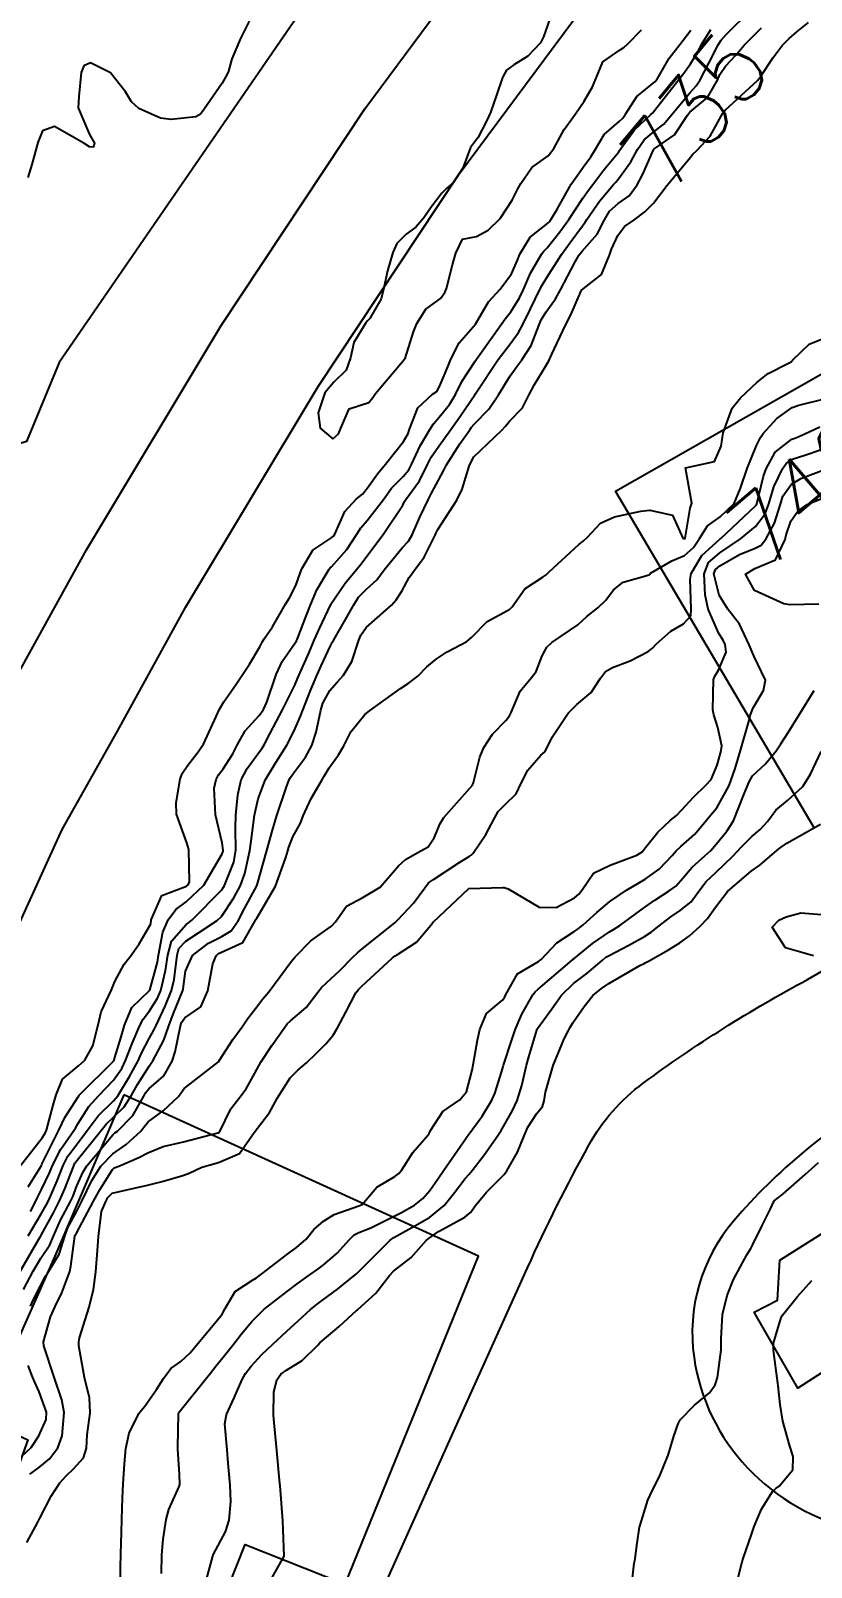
# Model space of a CAD drawing. Header units: metres. Extents: x 307586 to 320046, y 7427249 to 7434250.
# Drawn here: x 315262.4 to 315306.7, y 7432076.4 to 7432163.5 of the extents above; entities that cross this region are included whole.
import ezdxf
from ezdxf.enums import TextEntityAlignment as Align

# ---------------------------------------------------------------- set-up
doc = ezdxf.new("R2010")
doc.units = ezdxf.units.M
doc.header["$MEASUREMENT"] = 0
for name, color, linetype in [('Cotas', 45, 'Continuous'), ('Curvas de Nivel 1m', 11, 'Continuous'), ('Curvas de Nivel 5m', 15, 'Continuous'), ('Divisa', 42, 'FENCELINE2'), ('Edificações', 30, 'Continuous'), ('Vias Primárias', 230, 'Continuous')]:
    doc.layers.add(name, color=color, linetype=linetype)
doc.styles.add('Style-STANDARD', font='STANDARD.shx')
doc.linetypes.add('FENCELINE2', pattern='A,0.25,-0.1,[132,ltypeshp.shx,S=0.1,R=0,X=-0.1,Y=0],-0.1,1', length=1.45)

msp = doc.modelspace()

# ---------------------------------------------------------------- linework, layer by layer
at = {"layer": 'Curvas de Nivel 1m', "flags": 128}
for points, elevation in [([(315261.839, 7432093.207), (315262.961, 7432095.14), (315262.991, 7432095.19), (315263.013, 7432095.227), (315263.707, 7432096.503), (315264.058, 7432097.18), (315264.357, 7432097.863), (315264.863, 7432099.172), (315264.928, 7432099.307), (315265.066, 7432099.49), (315266.395, 7432101.15), (315266.701, 7432101.534), (315267.094, 7432101.904), (315267.727, 7432102.51), (315268.12, 7432103.13), (315268.474, 7432103.772), (315269.13, 7432104.821), (315269.255, 7432104.996), (315269.345, 7432105.118), (315269.963, 7432106.294), (315270.259, 7432107.109), (315270.502, 7432107.767), (315271.049, 7432109.101), (315271.073, 7432109.212), (315271.194, 7432110.21), (315271.586, 7432111.094), (315272.5, 7432111.794), (315273.219, 7432112.159), (315273.794, 7432112.495), (315274.186, 7432113.06), (315274.543, 7432113.753), (315275.236, 7432115.05), (315275.254, 7432115.109), (315275.817, 7432117.042), (315276.121, 7432118.207), (315276.367, 7432119.034), (315276.897, 7432120.605), (315277.052, 7432121.024), (315277.15, 7432121.198), (315277.329, 7432121.44), (315278.007, 7432122.349), (315278.36, 7432123.01), (315278.606, 7432123.762), (315278.864, 7432125.005), (315278.983, 7432125.398), (315279.384, 7432126.127), (315279.788, 7432126.597), (315280.16, 7432126.992), (315280.63, 7432127.762), (315281.031, 7432128.984), (315281.141, 7432129.268), (315281.43, 7432129.688), (315282.874, 7432130.959), (315283.142, 7432131.26), (315283.455, 7432131.767), (315283.881, 7432132.532), (315284.171, 7432132.943), (315284.729, 7432133.689), (315285.353, 7432134.931), (315285.391, 7432135.034), (315285.496, 7432135.248), (315286.579, 7432136.914), (315286.885, 7432137.548), (315287.29, 7432138.904), (315287.548, 7432139.368), (315289.121, 7432140.887), (315289.329, 7432141.121), (315289.571, 7432141.395), (315290.292, 7432142.163), (315290.656, 7432142.869), (315290.979, 7432143.486), (315291.609, 7432144.501), (315291.814, 7432144.857), (315291.956, 7432145.195), (315292.731, 7432146.844), (315293.044, 7432147.436), (315293.653, 7432148.83), (315294.781, 7432149.71), (315295.222, 7432150.815), (315295.341, 7432151.16), (315295.7, 7432151.921), (315296.073, 7432152.441), (315296.609, 7432152.801), (315297.243, 7432153.269), (315297.723, 7432153.761), (315298.491, 7432154.779), (315299.748, 7432156.28), (315299.959, 7432156.549), (315300.175, 7432156.756), (315300.943, 7432157.571), (315301.577, 7432158.742), (315301.654, 7432158.872), (315301.786, 7432159.043), (315303.617, 7432160.713), (315303.704, 7432160.812), (315303.807, 7432160.966), (315304.51, 7432162.016), (315305.011, 7432162.698), (315305.419, 7432163.112), (315305.841, 7432163.473), (315306.515, 7432164.014)], 736), ([(315274.814, 7432164.09), (315274.305, 7432163.065), (315274.16, 7432162.735), (315273.816, 7432161.952), (315273.628, 7432161.25), (315273.567, 7432161.074), (315273.282, 7432160.562), (315272.264, 7432159.093), (315272.056, 7432158.819), (315271.776, 7432158.667), (315270.377, 7432158.511), (315269.775, 7432158.589), (315268.556, 7432159.138), (315268.144, 7432159.502), (315267.792, 7432160.07), (315266.942, 7432161.159), (315265.811, 7432161.714), (315265.432, 7432161.55), (315265.285, 7432161.175), (315265.155, 7432159.811), (315265.115, 7432159.177), (315265.76, 7432157.657), (315266.037, 7432157.167), (315265.977, 7432156.941), (315265.751, 7432156.959), (315265.444, 7432157.173), (315263.767, 7432158.12), (315263.092, 7432157.871), (315262.826, 7432157.204), (315262.482, 7432155.951), (315262.257, 7432155.212)], 732), ([(315262.411, 7432096.583), (315262.735, 7432097.194), (315262.829, 7432097.4), (315263.042, 7432097.826), (315263.483, 7432098.759), (315263.659, 7432099.184), (315264.14, 7432100.112), (315264.878, 7432101.172), (315264.959, 7432101.297), (315265.088, 7432101.54), (315265.725, 7432102.539), (315266.28, 7432103.152), (315267.122, 7432104.03), (315267.585, 7432104.679), (315267.806, 7432105.133), (315268.176, 7432106.096), (315268.61, 7432107.125), (315268.802, 7432107.48), (315269.166, 7432107.959), (315269.614, 7432108.678), (315269.791, 7432109.114), (315270.072, 7432110.234), (315270.189, 7432111.11), (315270.41, 7432111.913), (315271.229, 7432112.853), (315271.374, 7432112.955), (315271.557, 7432113.095), (315273.25, 7432114.819), (315273.357, 7432114.964), (315273.413, 7432115.068), (315273.935, 7432116.395), (315274.049, 7432117.062), (315274.038, 7432118.316), (315274.057, 7432119.062), (315274.162, 7432120.214), (315274.355, 7432121.06), (315274.687, 7432121.702), (315275.346, 7432122.598), (315275.539, 7432122.858), (315275.654, 7432123.045), (315275.976, 7432123.658), (315276.699, 7432125.03), (315277.387, 7432126.429), (315277.568, 7432126.841), (315277.649, 7432127.017), (315278.189, 7432128.234), (315278.519, 7432129.009), (315278.793, 7432129.643), (315279.43, 7432131), (315279.443, 7432131.024), (315280.244, 7432132.209), (315280.882, 7432132.986), (315281.152, 7432133.307), (315281.48, 7432133.735), (315282.408, 7432134.966), (315283.51, 7432136.636), (315283.617, 7432136.843), (315283.686, 7432136.948), (315284.454, 7432138.016), (315284.917, 7432138.936), (315285.123, 7432139.359), (315285.554, 7432139.989), (315286.237, 7432140.923), (315286.787, 7432141.705), (315287.593, 7432142.889), (315287.622, 7432142.939), (315288.919, 7432144.89), (315289.622, 7432145.803), (315290.081, 7432146.423), (315290.314, 7432146.873), (315290.746, 7432147.769), (315291.29, 7432148.864), (315291.417, 7432149.111), (315291.67, 7432149.541), (315292.517, 7432150.847), (315292.999, 7432151.535), (315293.708, 7432152.474), (315293.86, 7432152.679), (315293.951, 7432152.828), (315294.666, 7432153.878), (315295.467, 7432154.813), (315295.59, 7432154.956), (315295.736, 7432155.14), (315296.437, 7432156.112), (315296.814, 7432156.799), (315297.199, 7432157.358), (315297.768, 7432157.82), (315298.313, 7432158.244), (315298.742, 7432158.776), (315299.796, 7432160.036), (315300.146, 7432160.41), (315300.369, 7432160.754), (315300.861, 7432161.705), (315301.397, 7432162.744), (315301.564, 7432163.014), (315301.839, 7432163.329), (315303.241, 7432164.719)], 734), ([(315291.847, 7432164.224), (315291.495, 7432163.205), (315291.324, 7432162.865), (315290.601, 7432162.092), (315289.814, 7432161.611), (315289.398, 7432161.298), (315289.164, 7432160.89), (315288.837, 7432159.938), (315288.481, 7432158.9), (315288.266, 7432158.413), (315287.761, 7432157.466), (315287.526, 7432157.143), (315287.354, 7432156.914), (315286.909, 7432155.75), (315286.377, 7432154.924), (315286.029, 7432154.628), (315285.727, 7432154.339), (315285.117, 7432153.538), (315284.71, 7432152.94), (315284.252, 7432152.397), (315283.699, 7432152.005), (315283.178, 7432151.47), (315282.956, 7432150.961), (315282.639, 7432149.932), (315282.437, 7432148.968), (315282.292, 7432148.332), (315281.637, 7432147.229), (315281.52, 7432147.095), (315281.423, 7432146.982), (315280.746, 7432145.864), (315280.547, 7432144.991), (315280.312, 7432144.287), (315279.599, 7432143.609), (315279.093, 7432143.005), (315278.718, 7432141.866), (315278.835, 7432141.007), (315279.557, 7432140.401), (315279.873, 7432140.684), (315280.003, 7432140.996), (315280.476, 7432142.094), (315281.585, 7432142.451), (315281.822, 7432142.744), (315281.965, 7432142.974), (315283.613, 7432144.909), (315283.632, 7432144.931), (315283.645, 7432144.95), (315284.114, 7432146.459), (315284.31, 7432146.943), (315284.823, 7432147.761), (315285.654, 7432148.35), (315285.899, 7432148.688), (315285.992, 7432148.927), (315286.334, 7432150.266), (315286.529, 7432150.922), (315286.894, 7432151.719), (315287.697, 7432151.882), (315288.363, 7432152.241), (315289.038, 7432152.89), (315289.723, 7432153.93), (315290.037, 7432154.57), (315290.198, 7432154.875), (315290.831, 7432155.78), (315291.749, 7432156.452), (315292.08, 7432156.855), (315292.67, 7432157.946), (315293.311, 7432158.837), (315293.79, 7432159.543), (315294.261, 7432160.362), (315294.451, 7432160.824), (315294.852, 7432161.785), (315295.828, 7432162.464), (315296.041, 7432162.597), (315296.278, 7432162.806), (315297.042, 7432163.596)], 731), ([(315261.861, 7432099.208), (315263.079, 7432100.759), (315263.243, 7432101.026), (315263.311, 7432101.188), (315263.692, 7432102.596), (315263.859, 7432103.183), (315264.229, 7432104.072), (315265.13, 7432104.842), (315265.487, 7432105.165), (315265.953, 7432105.969), (315266.254, 7432107.153), (315266.425, 7432107.89), (315266.996, 7432109.143), (315267.188, 7432109.618), (315267.721, 7432110.611), (315268.137, 7432111.131), (315268.581, 7432111.757), (315269.23, 7432112.894), (315269.254, 7432113.098), (315269.261, 7432113.12), (315269.865, 7432114.495), (315271.252, 7432115.03), (315271.358, 7432115.098), (315271.434, 7432115.277), (315271.388, 7432117.098), (315271.279, 7432117.486), (315270.689, 7432119.106), (315270.665, 7432119.75), (315270.9, 7432121.104), (315271.01, 7432121.421), (315271.335, 7432121.897), (315271.862, 7432122.575), (315272.21, 7432123.087), (315272.943, 7432124.651), (315273.134, 7432125.074), (315273.377, 7432125.486), (315274.024, 7432126.426), (315274.456, 7432127.059), (315274.832, 7432127.625), (315275.416, 7432128.596), (315275.567, 7432128.902), (315275.653, 7432129.047), (315276.124, 7432129.734), (315276.862, 7432131.029), (315277.089, 7432131.384), (315277.459, 7432132.086), (315277.706, 7432132.781), (315277.786, 7432133.017), (315278.412, 7432134.082), (315279.491, 7432134.806), (315279.598, 7432134.893), (315279.653, 7432134.998), (315280.225, 7432136.274), (315280.882, 7432136.986), (315281.234, 7432137.266), (315281.523, 7432137.623), (315282.088, 7432138.419), (315282.538, 7432138.965), (315283.556, 7432140.241), (315283.812, 7432140.696), (315283.904, 7432140.947), (315284.364, 7432142.16), (315285.203, 7432142.934), (315285.436, 7432143.09), (315285.597, 7432143.368), (315286.06, 7432144.474), (315286.243, 7432144.924), (315286.703, 7432145.838), (315287.633, 7432146.91), (315288.379, 7432148.172), (315289.025, 7432148.89), (315289.672, 7432149.762), (315290.02, 7432150.536), (315290.155, 7432150.875), (315290.734, 7432151.833), (315291.709, 7432152.605), (315291.84, 7432152.729), (315291.931, 7432152.857), (315292.247, 7432153.381), (315293.066, 7432154.84), (315293.743, 7432155.806), (315294.182, 7432156.393), (315294.434, 7432156.823), (315294.93, 7432157.654), (315295.777, 7432158.392), (315295.995, 7432158.593), (315296.143, 7432158.806), (315296.773, 7432159.82), (315297.802, 7432160.649), (315297.928, 7432160.788), (315298.606, 7432161.994), (315299.217, 7432162.769), (315299.841, 7432163.576)], 732), ([(315262.279, 7432097.967), (315263.029, 7432099.191), (315263.064, 7432099.258), (315263.706, 7432100.554), (315264.023, 7432101.181), (315264.367, 7432101.905), (315265.112, 7432103.087), (315265.148, 7432103.134), (315265.177, 7432103.169), (315267.133, 7432105.113), (315267.608, 7432106.676), (315267.734, 7432107.134), (315268.151, 7432108.147), (315269.183, 7432109.12), (315269.604, 7432110.711), (315269.664, 7432111.115), (315269.915, 7432112.42), (315270.215, 7432113.11), (315270.647, 7432113.697), (315271.243, 7432114.133), (315272.234, 7432115.085), (315273.271, 7432116.867), (315273.334, 7432117.008), (315273.339, 7432117.069), (315273.279, 7432117.492), (315272.9, 7432119.076), (315272.826, 7432120.586), (315272.927, 7432121.076), (315273.069, 7432121.332), (315273.332, 7432121.69), (315273.874, 7432122.536), (315274.149, 7432123.062), (315274.578, 7432123.84), (315275.369, 7432124.703), (315275.617, 7432125.046), (315275.802, 7432125.468), (315276.34, 7432127.036), (315276.672, 7432127.763), (315277.42, 7432128.822), (315277.493, 7432128.948), (315277.521, 7432129.019), (315278.063, 7432130.387), (315278.297, 7432131.011), (315278.637, 7432131.827), (315279.348, 7432133.001), (315279.403, 7432133.072), (315279.474, 7432133.144), (315280.347, 7432134.129), (315280.908, 7432134.986), (315281.136, 7432135.344), (315281.501, 7432135.767), (315282.415, 7432136.966), (315282.879, 7432137.604), (315283.533, 7432138.264), (315283.848, 7432138.637), (315284.006, 7432138.945), (315284.502, 7432139.992), (315285.04, 7432140.935), (315285.247, 7432141.254), (315285.573, 7432141.624), (315286.161, 7432142.348), (315286.495, 7432142.921), (315286.869, 7432143.649), (315287.612, 7432144.804), (315287.688, 7432144.909), (315287.885, 7432145.175), (315289.086, 7432146.888), (315289.322, 7432147.2), (315289.644, 7432147.606), (315290.136, 7432148.395), (315290.355, 7432148.873), (315290.756, 7432149.785), (315291.383, 7432150.863), (315291.51, 7432151.037), (315291.689, 7432151.234), (315292.416, 7432152.135), (315292.92, 7432152.842), (315293.725, 7432154.048), (315294.05, 7432154.507), (315294.286, 7432154.824), (315294.905, 7432155.654), (315295.752, 7432156.683), (315295.804, 7432156.758), (315295.838, 7432156.809), (315296.654, 7432157.916), (315297.574, 7432158.792), (315297.683, 7432158.892), (315297.785, 7432159.013), (315299.165, 7432160.77), (315299.435, 7432161.139), (315299.816, 7432161.665), (315300.24, 7432162.343), (315300.45, 7432162.754), (315300.973, 7432163.617)], 733), ([(315262.021, 7432092.16), (315262.562, 7432093.196), (315263, 7432093.93), (315263.503, 7432094.691), (315263.718, 7432095.183), (315264.122, 7432096.079), (315264.701, 7432097.173), (315264.806, 7432097.403), (315265.046, 7432098.022), (315265.392, 7432098.831), (315265.6, 7432099.162), (315267.081, 7432100.924), (315267.19, 7432101.03), (315267.339, 7432101.137), (315268.213, 7432102.012), (315268.834, 7432103.123), (315268.928, 7432103.308), (315269.117, 7432103.535), (315269.969, 7432104.267), (315270.441, 7432105.107), (315270.607, 7432105.637), (315270.911, 7432107.102), (315270.971, 7432107.286), (315271.16, 7432107.564), (315272.071, 7432108.185), (315272.46, 7432109.081), (315272.751, 7432110.629), (315272.928, 7432111.074), (315273.07, 7432111.207), (315273.206, 7432111.257), (315274.445, 7432111.827), (315275.144, 7432113.051), (315275.17, 7432113.114), (315275.235, 7432113.218), (315276.294, 7432115.034), (315276.893, 7432116.65), (315276.99, 7432117.024), (315277.055, 7432117.244), (315277.285, 7432117.819), (315277.707, 7432118.606), (315277.874, 7432119.014), (315278.316, 7432120.006), (315278.916, 7432121.004), (315279.065, 7432121.265), (315279.334, 7432121.741), (315279.867, 7432122.472), (315280.167, 7432122.992), (315280.571, 7432123.778), (315281.371, 7432124.757), (315281.622, 7432124.976), (315283.386, 7432126.246), (315283.818, 7432126.516), (315284.358, 7432126.94), (315284.872, 7432127.464), (315285.407, 7432127.9), (315286.024, 7432128.311), (315287.145, 7432128.904), (315287.425, 7432129.141), (315288.29, 7432130.036), (315289.441, 7432130.654), (315289.59, 7432130.73), (315289.714, 7432130.877), (315290.435, 7432131.893), (315291.469, 7432132.577), (315291.639, 7432132.689), (315291.808, 7432132.855), (315293.489, 7432134.397), (315293.73, 7432134.588), (315293.978, 7432134.825), (315294.713, 7432135.606), (315295.505, 7432135.982), (315297.002, 7432136.289), (315297.509, 7432136.356), (315298.811, 7432136.072), (315299.382, 7432134.761), (315299.493, 7432134.726), (315299.512, 7432134.74), (315299.523, 7432134.76), (315299.802, 7432136.465), (315299.896, 7432136.756), (315299.543, 7432138.76), (315301.175, 7432139.116), (315301.555, 7432139.98), (315301.67, 7432140.738), (315302.182, 7432142.133), (315302.656, 7432142.724), (315303.602, 7432143.61), (315304.215, 7432144.096), (315305.377, 7432144.692), (315305.532, 7432144.772), (315305.615, 7432144.874), (315306.541, 7432145.763), (315307.628, 7432146.194)], 737), ([(315262.409, 7432091.198), (315262.59, 7432091.574), (315262.98, 7432092.361), (315263.265, 7432092.911), (315263.457, 7432093.185), (315264.03, 7432094.153), (315264.354, 7432095.177), (315264.534, 7432095.658), (315265.027, 7432096.565), (315265.328, 7432097.166), (315265.884, 7432098.324), (315266.391, 7432099.15), (315267.07, 7432099.836), (315267.828, 7432100.38), (315268.663, 7432101.124), (315268.843, 7432101.366), (315269.091, 7432101.667), (315269.935, 7432102.277), (315270.81, 7432103.103), (315270.934, 7432103.283), (315271.117, 7432103.548), (315273.062, 7432105.071), (315273.134, 7432105.157), (315273.885, 7432106.323), (315274.417, 7432107.057), (315274.721, 7432107.493), (315275.169, 7432108.097), (315275.589, 7432108.632), (315275.929, 7432109.039), (315277.2, 7432110.769), (315277.311, 7432110.909), (315277.41, 7432111.018), (315278.305, 7432111.92), (315279.227, 7432112.579), (315279.471, 7432112.756), (315279.697, 7432112.995), (315280.331, 7432113.9), (315281.247, 7432114.375), (315282.237, 7432114.965), (315283.265, 7432116.177), (315283.676, 7432116.539), (315284.376, 7432116.939), (315284.952, 7432117.259), (315285.285, 7432117.764), (315285.64, 7432118.583), (315285.842, 7432118.922), (315287.32, 7432120.575), (315287.461, 7432120.759), (315287.522, 7432120.898), (315287.89, 7432122.349), (315288.11, 7432122.892), (315288.597, 7432123.652), (315289.369, 7432124.439), (315289.56, 7432124.689), (315289.649, 7432124.877), (315290.175, 7432126.082), (315290.805, 7432126.866), (315291.066, 7432127.196), (315291.411, 7432128.093), (315291.686, 7432128.589), (315291.96, 7432128.852), (315293.433, 7432129.841), (315293.946, 7432130.317), (315294.562, 7432130.819), (315295.02, 7432131.243), (315295.458, 7432131.829), (315296.002, 7432132.265), (315297.472, 7432132.688), (315297.521, 7432132.73), (315297.563, 7432132.779), (315298.761, 7432133.486), (315299.483, 7432133.788), (315300, 7432134.242), (315300.333, 7432134.752), (315300.778, 7432135.469), (315301.505, 7432135.973), (315302.288, 7432136.728), (315302.653, 7432137.596), (315303.029, 7432138.718), (315303.556, 7432140.017), (315303.786, 7432140.482), (315303.936, 7432140.706), (315304.721, 7432141.553), (315305.585, 7432142.168), (315305.958, 7432142.315), (315307.415, 7432142.672)], 738), ([(315262.369, 7432081.679), (315262.855, 7432082.015), (315263.498, 7432082.549), (315263.961, 7432083.179), (315264.214, 7432083.842), (315264.328, 7432085.176), (315264.191, 7432085.886), (315263.759, 7432087.182), (315263.177, 7432088.95), (315263.152, 7432089.188), (315263.542, 7432090.599), (315263.805, 7432091.182), (315264.195, 7432091.958), (315264.638, 7432093.174), (315264.703, 7432093.465), (315264.932, 7432095.171), (315264.95, 7432095.234), (315265.015, 7432095.347), (315265.987, 7432097.156), (315266.352, 7432097.842), (315267.06, 7432098.952), (315267.157, 7432099.044), (315267.413, 7432099.137), (315268.561, 7432099.632), (315269.071, 7432099.911), (315269.931, 7432100.255), (315271.077, 7432100.525), (315273.039, 7432101.027), (315273.083, 7432101.037), (315273.106, 7432101.047), (315273.123, 7432101.07), (315273.771, 7432102.395), (315274.273, 7432103.058), (315274.642, 7432103.53), (315275.127, 7432104.427), (315275.467, 7432105.045), (315276.09, 7432105.983), (315276.82, 7432107.025), (315276.966, 7432107.213), (315277.158, 7432107.381), (315278.04, 7432108.142), (315278.692, 7432109.005), (315278.903, 7432109.286), (315279.188, 7432109.551), (315279.944, 7432110.244), (315280.666, 7432110.985), (315280.938, 7432111.252), (315281.21, 7432111.477), (315282.048, 7432112.14), (315283.055, 7432112.953), (315283.235, 7432113.111), (315284.122, 7432114.063), (315284.758, 7432114.935), (315284.978, 7432115.21), (315285.258, 7432115.412), (315286.745, 7432116.385), (315287.271, 7432116.713), (315287.39, 7432116.781), (315287.512, 7432116.898), (315288.218, 7432117.961), (315288.705, 7432118.886), (315288.927, 7432119.264), (315289.311, 7432119.659), (315289.933, 7432120.258), (315290.232, 7432120.871), (315290.595, 7432121.607), (315291.347, 7432122.456), (315291.56, 7432122.646), (315291.68, 7432122.855), (315291.98, 7432123.471), (315292.882, 7432124.837), (315293.378, 7432125.338), (315294.194, 7432126.013), (315294.728, 7432126.817), (315295.011, 7432127.202), (315295.402, 7432127.427), (315296.402, 7432127.801), (315297.416, 7432128.338), (315297.665, 7432128.532), (315297.893, 7432128.775), (315298.712, 7432129.485), (315299.434, 7432129.903), (315299.838, 7432130.357), (315299.855, 7432130.756), (315299.803, 7432132.421), (315299.867, 7432132.756), (315300.462, 7432133.772), (315301.493, 7432134.7), (315301.544, 7432134.739), (315303.512, 7432136.592), (315303.564, 7432136.658), (315303.582, 7432136.709), (315303.963, 7432138.279), (315304.102, 7432138.704), (315304.619, 7432139.632), (315305.56, 7432140.37), (315305.785, 7432140.463), (315306.312, 7432140.683), (315307.157, 7432141.086)], 739), ([(315267.496, 7432075.133), (315267.52, 7432076.398), (315267.539, 7432077.133), (315267.57, 7432078.374), (315267.589, 7432079.132), (315267.629, 7432080.338), (315267.659, 7432081.132), (315267.733, 7432082.258), (315267.811, 7432083.131), (315268, 7432084.011), (315268.554, 7432085.123), (315268.709, 7432085.308), (315268.897, 7432085.537), (315269.549, 7432086.471), (315269.951, 7432087.11), (315270.361, 7432087.666), (315270.927, 7432088.065), (315271.462, 7432088.565), (315271.889, 7432089.086), (315272.956, 7432090.36), (315273.271, 7432090.756), (315273.442, 7432091.065), (315274.004, 7432092.033), (315274.987, 7432092.676), (315275.227, 7432092.809), (315275.534, 7432093.042), (315277.004, 7432094.171), (315277.496, 7432094.527), (315278.041, 7432095.01), (315278.477, 7432095.547), (315279.023, 7432096.031), (315279.625, 7432096.396), (315281.032, 7432096.887), (315281.219, 7432096.977), (315282.05, 7432097.963), (315283.057, 7432098.555), (315283.284, 7432098.723), (315283.464, 7432098.946), (315284.09, 7432099.923), (315284.947, 7432100.931), (315285.013, 7432101.002), (315285.087, 7432101.173), (315285.779, 7432102.243), (315286.741, 7432102.906), (315287.118, 7432103.363), (315287.442, 7432104.585), (315287.499, 7432104.896), (315287.744, 7432106.297), (315287.883, 7432106.893), (315288.26, 7432107.796), (315289.178, 7432108.57), (315289.302, 7432108.757), (315289.347, 7432108.878), (315290.016, 7432110.05), (315291.202, 7432110.753), (315291.35, 7432110.858), (315292.251, 7432111.81), (315293.227, 7432112.447), (315293.46, 7432112.597), (315293.743, 7432112.825), (315294.519, 7432113.539), (315295.246, 7432114.15), (315296.198, 7432114.796), (315297.259, 7432115.428), (315298.052, 7432115.985), (315298.777, 7432116.765), (315299.007, 7432117.033), (315299.281, 7432117.28), (315300.06, 7432117.983), (315300.708, 7432118.746), (315300.982, 7432119.067), (315301.31, 7432119.462), (315302.014, 7432120.73), (315302.357, 7432121.706), (315302.665, 7432122.72), (315303.165, 7432124.507), (315303.213, 7432124.712), (315303.377, 7432125.141), (315303.963, 7432126.129), (315304.064, 7432126.703), (315303.414, 7432128.095), (315303.149, 7432128.714), (315302.603, 7432129.891), (315301.946, 7432130.732), (315301.455, 7432131.531), (315301.151, 7432132.743), (315301.231, 7432132.987), (315301.477, 7432133.195), (315302.601, 7432133.84), (315303.488, 7432134.202), (315303.828, 7432134.368), (315304.089, 7432134.704), (315304.588, 7432135.613), (315304.926, 7432136.696), (315305.064, 7432137.15), (315305.53, 7432137.8), (315306.079, 7432138.14), (315307.47, 7432138.671)], 741), ([(315307.102, 7432131.012), (315305.447, 7432130.981), (315305.111, 7432131.03), (315303.459, 7432131.786), (315302.939, 7432132.718), (315303.476, 7432133.035), (315304.644, 7432133.536), (315305.179, 7432134.693), (315305.236, 7432134.952), (315305.503, 7432135.731), (315305.897, 7432136.298), (315306.43, 7432136.681), (315307.201, 7432136.99)], 742), ([(315269.841, 7432076.051), (315269.864, 7432077.109), (315269.931, 7432077.984), (315270.099, 7432079.107), (315270.253, 7432079.682), (315270.842, 7432080.969), (315270.872, 7432081.1), (315270.852, 7432081.686), (315270.754, 7432083.101), (315270.755, 7432083.22), (315270.793, 7432085.101), (315270.82, 7432085.175), (315270.895, 7432085.267), (315272.346, 7432087.079), (315272.598, 7432087.394), (315272.924, 7432087.798), (315273.493, 7432088.506), (315273.932, 7432089.06), (315274.374, 7432089.631), (315274.956, 7432090.345), (315275.664, 7432091.039), (315276.393, 7432091.608), (315276.978, 7432092.051), (315277.532, 7432092.467), (315278.266, 7432093.007), (315278.69, 7432093.309), (315278.998, 7432093.53), (315279.795, 7432094.202), (315280.49, 7432094.985), (315280.751, 7432095.248), (315281.017, 7432095.378), (315281.707, 7432095.657), (315283.027, 7432096.312), (315283.448, 7432096.526), (315284.184, 7432096.938), (315284.659, 7432097.313), (315285.045, 7432097.764), (315285.524, 7432098.455), (315285.835, 7432098.918), (315287.081, 7432100.709), (315287.161, 7432100.821), (315287.22, 7432100.899), (315288.014, 7432101.976), (315288.567, 7432102.885), (315288.731, 7432103.27), (315289.13, 7432104.543), (315289.206, 7432104.805), (315289.226, 7432104.879), (315289.702, 7432106.32), (315289.878, 7432106.873), (315290.262, 7432107.774), (315290.882, 7432108.863), (315291.013, 7432109.033), (315291.186, 7432109.187), (315293.107, 7432110.831), (315293.157, 7432110.878), (315293.204, 7432110.914), (315294.266, 7432111.771), (315295.227, 7432112.43), (315295.464, 7432112.572), (315295.826, 7432112.801), (315297.243, 7432113.834), (315297.793, 7432114.229), (315298.615, 7432114.766), (315298.987, 7432115.032), (315299.259, 7432115.321), (315299.92, 7432116.099), (315300.63, 7432116.746), (315300.967, 7432117.054), (315301.283, 7432117.414), (315301.879, 7432118.147), (315302.257, 7432118.726), (315302.864, 7432120.263), (315303.056, 7432120.714), (315303.133, 7432120.906), (315303.331, 7432121.277), (315304.075, 7432121.97), (315304.675, 7432122.697), (315304.946, 7432123.106), (315305.363, 7432123.737), (315305.945, 7432124.681), (315306.841, 7432126.122)], 742), ([(315272.216, 7432075.078), (315272.755, 7432077.033), (315272.762, 7432077.07), (315272.77, 7432077.094), (315272.794, 7432077.149), (315273.462, 7432078.415), (315273.67, 7432079.062), (315273.773, 7432080.121), (315273.729, 7432081.061), (315273.622, 7432082.302), (315273.552, 7432083.063), (315273.42, 7432084.532), (315273.516, 7432085.064), (315273.958, 7432086.004), (315274.404, 7432087.055), (315274.594, 7432087.377), (315274.924, 7432087.793), (315275.517, 7432088.459), (315276.125, 7432089.032), (315276.951, 7432089.784), (315277.588, 7432090.382), (315278.274, 7432091.007), (315278.653, 7432091.318), (315278.971, 7432091.55), (315279.806, 7432092.166), (315280.82, 7432092.982), (315280.913, 7432093.062), (315280.995, 7432093.148), (315282.803, 7432094.953), (315283.014, 7432095.103), (315284.206, 7432095.753), (315285.026, 7432096.234), (315285.851, 7432096.918), (315286.38, 7432097.573), (315287.056, 7432098.455), (315287.269, 7432098.689), (315287.448, 7432098.896), (315288.153, 7432099.808), (315288.904, 7432100.882), (315288.977, 7432100.989), (315289.087, 7432101.161), (315289.718, 7432102.26), (315290.006, 7432102.871), (315290.264, 7432103.727), (315290.529, 7432104.866), (315290.657, 7432105.346), (315291.103, 7432106.861), (315291.119, 7432106.895), (315291.154, 7432106.951), (315291.957, 7432108.062), (315292.502, 7432108.84), (315293.19, 7432109.512), (315293.942, 7432110.076), (315294.818, 7432110.814), (315295.028, 7432110.99), (315295.207, 7432111.103), (315296.329, 7432111.68), (315297.224, 7432112.179), (315297.589, 7432112.415), (315298.054, 7432112.772), (315298.712, 7432113.291), (315299.242, 7432113.641), (315299.854, 7432114.147), (315300.299, 7432114.75), (315300.715, 7432115.289), (315301.264, 7432115.805), (315302.228, 7432116.726), (315302.727, 7432117.272), (315303.29, 7432117.845), (315303.762, 7432118.239), (315304.187, 7432118.701), (315304.668, 7432119.338), (315305.315, 7432119.882), (315306.183, 7432120.677), (315306.631, 7432121.373), (315307.225, 7432122.662)], 743), ([(315275.675, 7432075.036), (315276.793, 7432077.02), (315276.723, 7432079.021), (315276.586, 7432080.769), (315276.561, 7432081.024), (315276.532, 7432081.34), (315276.38, 7432083.027), (315276.249, 7432084.392), (315276.193, 7432085.03), (315276.199, 7432086.324), (315276.381, 7432087.028), (315276.6, 7432087.342), (315276.921, 7432087.577), (315277.816, 7432088.124), (315278.704, 7432089.002), (315278.82, 7432089.126), (315278.945, 7432089.236), (315279.899, 7432090.045), (315280.916, 7432090.98), (315280.941, 7432091.003), (315280.963, 7432091.019), (315281.993, 7432091.949), (315282.761, 7432092.953), (315282.995, 7432093.188), (315283.986, 7432093.958), (315284.833, 7432094.932), (315284.934, 7432095.011), (315285.014, 7432095.062), (315285.53, 7432095.434), (315287.026, 7432096.247), (315287.38, 7432096.546), (315287.626, 7432096.894), (315288.262, 7432097.67), (315289.057, 7432098.466), (315289.267, 7432098.671), (315289.413, 7432098.876), (315290.012, 7432099.933), (315290.396, 7432100.867), (315290.606, 7432101.349), (315291.102, 7432102.106), (315291.433, 7432102.53), (315291.536, 7432102.854), (315291.599, 7432103.335), (315292.03, 7432104.847), (315292.67, 7432106.359), (315292.905, 7432106.834), (315292.991, 7432106.996), (315293.16, 7432107.279), (315293.788, 7432108.21), (315294.29, 7432108.819), (315294.779, 7432109.222), (315295.19, 7432109.501), (315296.944, 7432110.528), (315297.202, 7432110.642), (315297.293, 7432110.688), (315297.445, 7432110.778), (315298.572, 7432111.407), (315299.219, 7432111.811), (315299.772, 7432112.207), (315300.37, 7432112.749), (315300.784, 7432113.198), (315301.244, 7432113.829), (315301.921, 7432114.73), (315303.265, 7432115.88), (315303.757, 7432116.216), (315304.314, 7432116.7), (315304.825, 7432117.149), (315305.285, 7432117.47), (315307.187, 7432118.548)], 744), ([(315302.358, 7432075.138), (315302.749, 7432076.711), (315302.805, 7432076.893), (315303.275, 7432078.249), (315303.433, 7432078.704), (315303.848, 7432079.684), (315304.466, 7432080.694), (315304.665, 7432080.873), (315304.848, 7432080.997), (315305.614, 7432081.926), (315305.632, 7432082.679), (315305.458, 7432083.261), (315305.06, 7432084.688), (315304.907, 7432085.63), (315304.792, 7432086.691), (315304.776, 7432086.84), (315304.527, 7432088.694), (315304.535, 7432089.107), (315304.962, 7432090.568), (315305.028, 7432090.689), (315305.893, 7432091.762), (315306.692, 7432092.665)], 746), ([(315261.644, 7432082.425), (315262.448, 7432083.196), (315262.879, 7432083.847), (315263.307, 7432084.768), (315263.318, 7432085.186), (315262.904, 7432086.339), (315262.647, 7432086.931), (315262.531, 7432087.196), (315262.274, 7432087.848)], 738)]:
    msp.add_lwpolyline(points, dxfattribs=dict(at, elevation=elevation))
at = {"layer": 'Curvas de Nivel 5m', "flags": 128}
for points, elevation in [([(315262.281, 7432095.201), (315263.025, 7432096.448), (315263.292, 7432096.925), (315263.425, 7432097.186), (315263.916, 7432098.315), (315264.263, 7432099.178), (315264.535, 7432099.708), (315265.076, 7432100.434), (315265.618, 7432101.162), (315266.24, 7432102.009), (315267.109, 7432102.85), (315267.255, 7432102.995), (315267.355, 7432103.138), (315268.024, 7432104.231), (315268.506, 7432105.126), (315268.705, 7432105.557), (315269.146, 7432106.379), (315269.405, 7432106.863), (315269.526, 7432107.116), (315270.051, 7432108.229), (315270.41, 7432109.108), (315270.563, 7432109.733), (315270.72, 7432111.105), (315270.827, 7432111.485), (315271.215, 7432111.906), (315271.934, 7432112.377), (315272.986, 7432113.074), (315273.235, 7432113.315), (315273.94, 7432114.369), (315274.312, 7432115.059), (315274.57, 7432115.747), (315274.847, 7432117.054), (315274.896, 7432117.437), (315275.116, 7432119.052), (315275.142, 7432119.215), (315275.312, 7432119.988), (315275.713, 7432121.044), (315276.324, 7432122.049), (315276.936, 7432123.026), (315277.361, 7432123.84), (315277.722, 7432124.664), (315277.847, 7432125.015), (315278.277, 7432126.118), (315278.664, 7432127.007), (315278.889, 7432127.517), (315279.418, 7432128.659), (315279.537, 7432128.883), (315279.605, 7432128.998), (315280.27, 7432130.156), (315280.731, 7432130.987), (315281.012, 7432131.422), (315281.456, 7432131.867), (315282.035, 7432132.401), (315282.458, 7432132.965), (315283.486, 7432134.213), (315283.837, 7432134.599), (315284.044, 7432134.944), (315284.488, 7432135.955), (315284.949, 7432136.936), (315285.141, 7432137.312), (315285.53, 7432138.045), (315285.842, 7432138.622), (315286.001, 7432138.923), (315286.742, 7432140.106), (315287.316, 7432140.912), (315287.418, 7432141.058), (315287.568, 7432141.234), (315288.397, 7432142.082), (315288.944, 7432142.89), (315289.604, 7432143.966), (315289.979, 7432144.507), (315290.265, 7432144.873), (315290.796, 7432145.693), (315291.249, 7432146.864), (315291.361, 7432147.139), (315291.644, 7432147.602), (315292.168, 7432148.339), (315292.459, 7432148.848), (315293.282, 7432150.439), (315293.515, 7432150.833), (315293.584, 7432150.932), (315293.686, 7432151.047), (315294.526, 7432151.996), (315294.945, 7432152.818), (315295.228, 7432153.304), (315295.722, 7432153.741), (315296.345, 7432154.185), (315296.804, 7432154.799), (315297.122, 7432155.413), (315297.725, 7432156.79), (315297.737, 7432156.807), (315297.753, 7432156.82), (315298.908, 7432157.63), (315299.65, 7432158.762), (315299.784, 7432158.918), (315300.781, 7432159.762), (315301.349, 7432160.745), (315301.493, 7432161.058), (315301.815, 7432161.53), (315302.399, 7432162.157), (315302.858, 7432162.725), (315303.843, 7432163.709)], 735), ([(315262.203, 7432077.798), (315262.82, 7432078.963), (315262.901, 7432079.11), (315262.946, 7432079.189), (315263.58, 7432080.438), (315264.07, 7432081.178), (315264.44, 7432081.583), (315264.855, 7432081.984), (315265.425, 7432082.601), (315265.578, 7432083.159), (315265.631, 7432083.909), (315265.788, 7432085.157), (315265.752, 7432086.008), (315265.466, 7432087.162), (315265.144, 7432088.963), (315265.144, 7432089.167), (315265.191, 7432089.412), (315265.739, 7432091.158), (315265.99, 7432092.142), (315266.115, 7432093.153), (315266.211, 7432094.358), (315266.27, 7432095.151), (315266.446, 7432096.567), (315266.679, 7432097.145), (315266.803, 7432097.377), (315267.04, 7432097.613), (315268.279, 7432097.893), (315269.047, 7432098.071), (315269.88, 7432098.282), (315271.056, 7432098.617), (315271.4, 7432098.753), (315272.129, 7432099.084), (315273.066, 7432099.346), (315274.268, 7432099.861), (315275.083, 7432101.05), (315275.952, 7432102.186), (315276.421, 7432103.03), (315277.124, 7432104.151), (315277.559, 7432104.585), (315278.065, 7432105.011), (315278.6, 7432105.543), (315279.144, 7432106.077), (315279.577, 7432106.568), (315279.815, 7432106.993), (315280.282, 7432107.873), (315280.856, 7432108.983), (315280.996, 7432109.171), (315281.187, 7432109.354), (315282.937, 7432110.954), (315283.08, 7432111.077), (315283.206, 7432111.16), (315284.297, 7432111.859), (315285.196, 7432112.93), (315285.211, 7432112.952), (315285.233, 7432112.975), (315287.253, 7432114.9), (315289.188, 7432114.946), (315289.254, 7432114.948), (315289.483, 7432114.878), (315291.243, 7432113.835), (315292.214, 7432113.817), (315293.248, 7432114.373), (315293.502, 7432114.576), (315293.687, 7432114.826), (315294.315, 7432115.767), (315295.267, 7432116.218), (315296.786, 7432116.787), (315297.089, 7432116.969), (315297.279, 7432117.216), (315297.974, 7432118.092), (315298.695, 7432118.766), (315299.028, 7432119.04), (315299.309, 7432119.338), (315299.992, 7432120.078), (315300.689, 7432120.746), (315300.987, 7432121.084), (315301.34, 7432121.896), (315301.52, 7432122.568), (315301.562, 7432122.737), (315301.597, 7432122.978), (315301.366, 7432124.02), (315301.138, 7432124.742), (315301.095, 7432125.023), (315301.132, 7432126.743), (315301.192, 7432126.946), (315301.401, 7432127.269), (315301.847, 7432128.303), (315301.787, 7432128.735), (315301.668, 7432128.979), (315301.429, 7432129.361), (315300.829, 7432130.746), (315300.656, 7432131.547), (315300.588, 7432132.749), (315300.845, 7432133.381), (315301.485, 7432133.927), (315302.66, 7432134.722), (315303.5, 7432135.422), (315304.063, 7432136.149), (315304.255, 7432136.703), (315304.546, 7432137.682), (315305.03, 7432138.695), (315305.236, 7432139.003), (315305.548, 7432139.222), (315306.64, 7432139.591), (315307.555, 7432139.908)], 740), ([(315306.803, 7432111.072), (315305.215, 7432111.525), (315304.443, 7432112.698), (315304.825, 7432113.106), (315305.239, 7432113.286), (315306.081, 7432113.517), (315307.24, 7432113.413)], 745), ([(315296.428, 7432074.785), (315296.633, 7432076.624), (315296.66, 7432076.782), (315296.684, 7432076.893), (315296.808, 7432077.756), (315296.937, 7432078.663), (315296.964, 7432078.779), (315297.401, 7432080.211), (315297.663, 7432080.772), (315298.072, 7432081.55), (315298.552, 7432082.763), (315298.632, 7432083.005), (315298.884, 7432083.825), (315299.12, 7432084.528), (315299.245, 7432084.756), (315300.052, 7432085.598), (315300.908, 7432086.283), (315301.222, 7432086.735), (315301.352, 7432087.166), (315301.56, 7432088.731), (315301.567, 7432089.349), (315301.628, 7432090.73), (315301.892, 7432091.813), (315302.261, 7432092.721), (315303.007, 7432094.113), (315303.237, 7432094.481), (315303.361, 7432094.707), (315303.905, 7432095.82), (315304.331, 7432096.697), (315304.569, 7432097.173), (315305.052, 7432097.56), (315306.315, 7432098.671), (315307.07, 7432099.359)], 745)]:
    msp.add_lwpolyline(points, dxfattribs=dict(at, elevation=elevation))
at = {"layer": 'Divisa'}
msp.add_lwpolyline([(315279.121, 7432166.657), (315264.046, 7432144.728), (315262.192, 7432140.246), (315258.765, 7432139.17), (315256.289, 7432134.653), (315257.043, 7432131.642), (315225.654, 7432065.256), (315225.167, 7432062.674), (315134.388, 7432085.662)], dxfattribs=at)
at = {"layer": 'Edificações'}
for points in [[(315306.834, 7432118.332), (315295.574, 7432137.427), (315313.403, 7432147.583)], [(315307.597, 7432087.648), (315305.912, 7432086.558), (315303.434, 7432090.873), (315304.744, 7432091.545), (315304.885, 7432093.808), (315314.698, 7432100.02)]]:
    msp.add_lwpolyline(points, dxfattribs=at)
msp.add_lwpolyline([(315267.704, 7432103.195), (315263.793, 7432094.04), (315259.688, 7432084.814), (315262.262, 7432083.622), (315258.65, 7432073.593), (315255.532, 7432074.822), (315247.41, 7432056.796), (315262.512, 7432050.289), (315266.367, 7432059.548), (315264.645, 7432060.367), (315268.174, 7432069.654), (315272.03, 7432068.18), (315273.917, 7432072.44), (315272.686, 7432072.932), (315274.573, 7432077.684), (315280.252, 7432075.432), (315287.8, 7432094.032)], close=True, dxfattribs=at)
at = {"layer": 'Vias Primárias'}
for points in [[(315196.842, 7431993.039), (315205.124, 7432003.472), (315208.895, 7432010.676), (315212.419, 7432017.988), (315213.805, 7432021.418), (315220.277, 7432036.027), (315228.777, 7432055.259), (315234.884, 7432068.957), (315242.118, 7432085.34), (315250.319, 7432103.442), (315258.404, 7432121.178), (315261.658, 7432126.976), (315265.578, 7432134.111), (315273.213, 7432146.834), (315281.356, 7432159.105), (315289.144, 7432169.618), (315298.375, 7432180.948), (315306.856, 7432190.842), (315312.399, 7432196.489), (315320.722, 7432204.389), (315332.706, 7432215.234), (315345.483, 7432225.566), (315358.243, 7432234.667)], [(315196.842, 7431993.039), (315205.124, 7432003.472), (315208.895, 7432010.676), (315212.419, 7432017.988), (315213.805, 7432021.418), (315220.277, 7432036.027), (315228.777, 7432055.259), (315234.884, 7432068.957), (315242.118, 7432085.34), (315250.319, 7432103.442), (315258.404, 7432121.178), (315261.658, 7432126.976), (315265.578, 7432134.111), (315273.213, 7432146.834), (315281.356, 7432159.105), (315289.144, 7432169.618), (315298.375, 7432180.948), (315306.856, 7432190.842), (315312.399, 7432196.489), (315320.722, 7432204.389), (315332.706, 7432215.234), (315345.483, 7432225.566), (315358.243, 7432234.667)], [(315218.959, 7432016.824), (315226.22, 7432033.394), (315234.718, 7432052.621), (315240.825, 7432066.32), (315248.052, 7432082.686), (315256.236, 7432100.753), (315264.206, 7432118.235), (315267.34, 7432123.821), (315271.216, 7432130.872), (315278.711, 7432143.363), (315286.679, 7432155.371), (315294.278, 7432165.628), (315303.363, 7432176.779), (315311.648, 7432186.445), (315316.957, 7432191.853), (315325.141, 7432199.621), (315336.934, 7432210.293), (315349.417, 7432220.388), (315351.491, 7432221.867)], [(315218.959, 7432016.824), (315226.22, 7432033.394), (315234.718, 7432052.621), (315240.825, 7432066.32), (315248.052, 7432082.686), (315256.236, 7432100.753), (315264.206, 7432118.235), (315267.34, 7432123.821), (315271.216, 7432130.872), (315278.711, 7432143.363), (315286.679, 7432155.371), (315294.278, 7432165.628), (315303.363, 7432176.779), (315311.648, 7432186.445), (315316.957, 7432191.853), (315325.141, 7432199.621), (315336.934, 7432210.293), (315349.417, 7432220.388), (315351.491, 7432221.867)]]:
    msp.add_lwpolyline(points, dxfattribs=at)
at = {"layer": 'Vias Primárias', "elevation": 737.804}
msp.add_lwpolyline([(315344.185, 7432001.674), (315310.788, 7432007.663), (315288.491, 7432011.943), (315279.5, 7432013.453, -0.043838), (315273.318, 7432015.058, -0.124275), (315269.585, 7432017.553, -0.067825), (315265.642, 7432023.327, -0.106909), (315264.305, 7432028.546, -0.090006), (315265.169, 7432034.591), (315273.219, 7432052.7), (315276.955, 7432062.323), (315282.304, 7432074.958), (315286.482, 7432084.286), (315290.584, 7432093.377, -0.019836), (315294.063, 7432100.337, -0.10855), (315297.14, 7432103.85, -0.036061), (315306.457, 7432109.73), (315319.092, 7432117.094), (315343.043, 7432131.323), (315359.758, 7432141.161), (315370.886, 7432147.727), (315387.443, 7432156.816, 0.079702), (315391.599, 7432160.049, 0.148252), (315394.596, 7432166.156)], format="xyb", dxfattribs=at)
msp.add_lwpolyline([(315344.185, 7432001.674), (315310.788, 7432007.663), (315288.491, 7432011.943), (315279.5, 7432013.453, -0.043838), (315273.318, 7432015.058, -0.124275), (315269.585, 7432017.553, -0.067825), (315265.642, 7432023.327, -0.106909), (315264.305, 7432028.546, -0.090006), (315265.169, 7432034.591), (315273.219, 7432052.7), (315276.955, 7432062.323), (315282.304, 7432074.958), (315286.482, 7432084.286), (315290.584, 7432093.377, -0.019836), (315294.063, 7432100.337, -0.10855), (315297.14, 7432103.85, -0.036061), (315306.457, 7432109.73), (315319.092, 7432117.094), (315343.043, 7432131.323), (315359.758, 7432141.161), (315370.886, 7432147.727), (315387.443, 7432156.816, 0.079702), (315391.599, 7432160.049, 0.148252), (315394.596, 7432166.156)], format="xyb", dxfattribs=at)
at = {"layer": 'Vias Primárias'}
msp.add_lwpolyline([(315392.847, 7432151.722), (315374.256, 7432140.859), (315351, 7432126.844), (315329.008, 7432113.749), (315310.818, 7432103.166, 0.08413), (315302.271, 7432096.042, 0.216282), (315300.024, 7432088.291, 0.154625), (315303.048, 7432082.042, 0.15057), (315309.256, 7432078.534, 0.016693), (315320.419, 7432076.479), (315347.348, 7432071.447, -0.001223), (315356.626, 7432069.689, 0.098009), (315363.692, 7432069.73, 0.115843), (315368.167, 7432071.792), (315401.26, 7432091.473)], format="xyb", dxfattribs=at)
msp.add_lwpolyline([(315392.847, 7432151.722), (315374.256, 7432140.859), (315351, 7432126.844), (315329.008, 7432113.749), (315310.818, 7432103.166, 0.08413), (315302.271, 7432096.042, 0.216282), (315300.024, 7432088.291, 0.154625), (315303.048, 7432082.042, 0.15057), (315309.256, 7432078.534, 0.016693), (315320.419, 7432076.479), (315347.348, 7432071.447, -0.001223), (315356.626, 7432069.689, 0.098009), (315363.692, 7432069.73, 0.115843), (315368.167, 7432071.792), (315401.26, 7432091.473)], format="xyb", dxfattribs=at)

# ---------------------------------------------------------------- texts
at = {"layer": 'Cotas', "style": 'Style-STANDARD'}
for s, rotation, p in [('735', 50.19062, (315300.079, 7432159.024, 735)), ('740', 40.4619, (315306.361, 7432137.414, 740))]:
    msp.add_text(s, height=4, rotation=rotation, dxfattribs=at).set_placement(p, align=Align.MIDDLE_CENTER)

doc.saveas('drawing.dxf')
